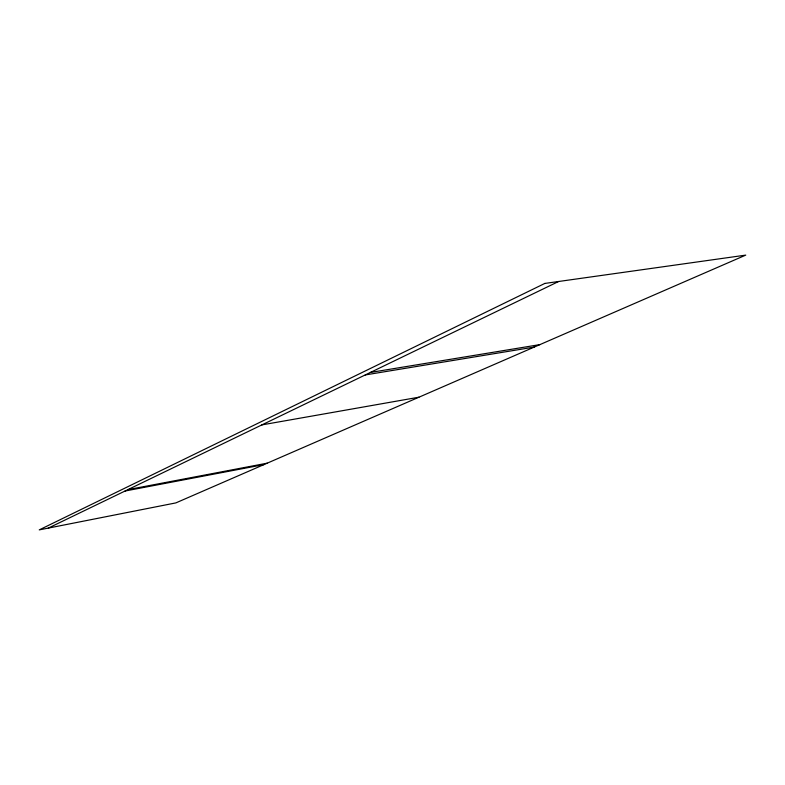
<?xml version="1.0" encoding="UTF-8"?>
<svg xmlns="http://www.w3.org/2000/svg" width="785" height="785" viewBox="0 0 785 785"><rect width="100%" height="100%" fill="white"/><g stroke="black" fill="none" stroke-linecap="round" stroke-linejoin="round"><path stroke-width="1.18" d="M48.327 528.099L558.626 281.491M127.886 489.644L267.234 463.17M125.05 491.017L263.986 464.583M261.866 424.901L418.954 397.2M370.392 372.453L539.933 344.605M365.26 374.936L534.242 347.078M544.829 283.434L39.25 529.885L175.86 502.9L745.75 255.115L544.829 283.434"/></g></svg>
